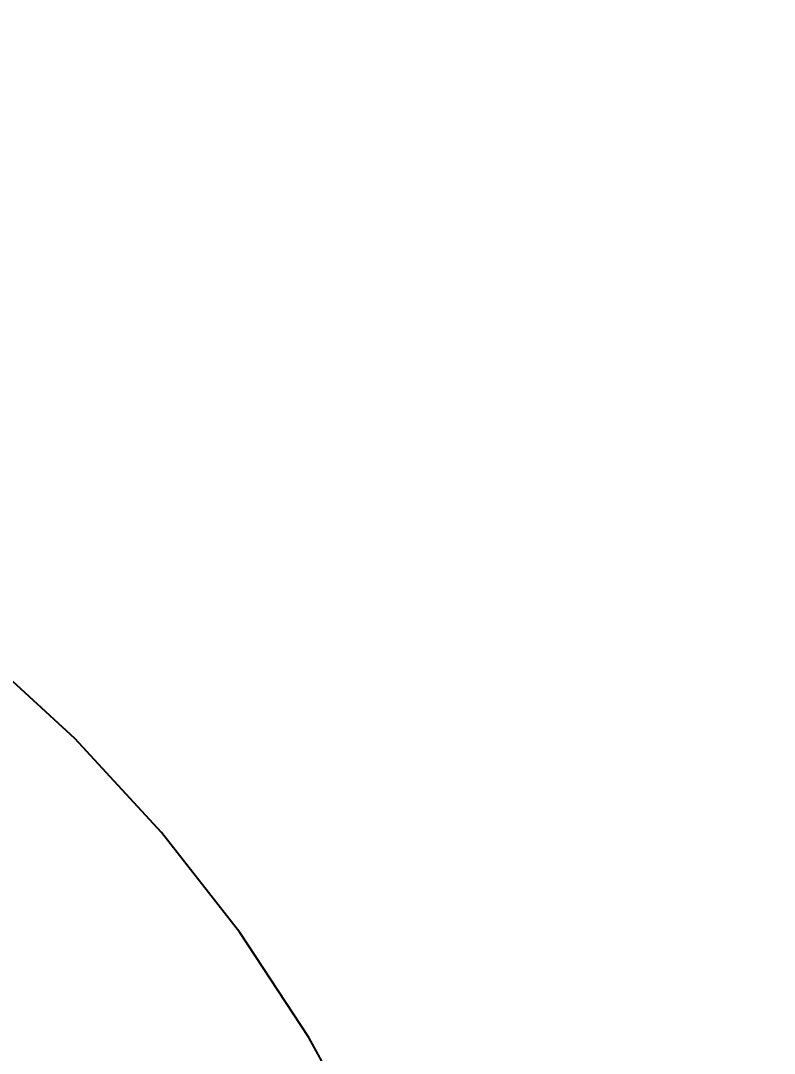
# Model space of a CAD drawing. Extents: x 383425 to 391668, y 6055101 to 6059545.
# Drawn here: x 388343.074 to 388344.577, y 6057649.928 to 6057651.988 of the extents above; entities that cross this region are included whole.
import ezdxf

# ---------------------------------------------------------------- set-up
doc = ezdxf.new("R2010")
doc.units = 0
doc.header["$LTSCALE"] = 5
doc.header["$PDMODE"] = 35
doc.header["$PDSIZE"] = 20
doc.linetypes.add('0', pattern=[1, 1, 0])
doc.layers.get('Defpoints').update_dxf_attribs({"color": 9})
doc.layers.add('F-AR-T', color=190, linetype='Continuous', lineweight=9)
doc.layers.add('T-BUSH', color=110, linetype='0')
doc.styles.add('80CG', font='ARIALN.TTF', dxfattribs={"height": 10})
doc.dimstyles.new('Compass 5 000', dxfattribs={"dimscale": 5, "dimtxt": 9, "dimasz": 2, "dimexe": 0.2, "dimexo": 0.0625, "dimgap": 0.5, "dimtad": 0, "dimtih": 1, "dimtoh": 1, "dimzin": 0, "dimdsep": 46, "dimtxsty": '80CG', "dimcen": 0.1, "dimse1": 1, "dimse2": 1, "dimclrd": 256, "dimclrt": 256, "dimaunit": 1, "dimadec": 4, "dimazin": 0, "dimtfac": 0.06, "dimtofl": 0, "dimtmove": 0, "dimatfit": 1, "dimfxl": 0.2, "dimtolj": 1, "dimtzin": 0, "dimlwd": -1, "dimarcsym": 0})

# ---------------------------------------------------------------- blocks, each defined once
blk = doc.blocks.new('*D47')
at = {"layer": 'Defpoints', "color": 0, "transparency": 16777216}
for p in [(388317.5726, 6057675.1382), (388287.7618, 6057640.4142), (388348.0304, 6057588.6731)]:
    blk.add_point(p, dxfattribs=at)
at = {"layer": 'F-AR-T', "transparency": 16777216}
for p, q in [((388384.3551, 6057630.9845), (388390.869, 6057638.572)), ((388341.5166, 6057581.0857), (388328.7275, 6057566.1888)), ((388328.7275, 6057566.1888), (388318.7275, 6057566.1888))]:
    blk.add_line(p, q, dxfattribs=at)
for points in [[(388383.0906, 6057632.0702), (388385.6197, 6057629.8989), (388377.8413, 6057623.3971)], [(388340.252, 6057582.1713), (388342.7811, 6057580), (388348.0304, 6057588.6731)]]:
    blk.add_solid(points, dxfattribs=at)
at = {"layer": 'F-AR-T', "transparency": 16777216, "insert": (388278.9799, 6057566.1888), "char_height": 10, "attachment_point": 5, "style": '80CG'}
blk.add_mtext('\\A1;Weyerhaeuser\\P45.72 A/R \\PDLO 4508', dxfattribs=at)

msp = doc.modelspace()

# ---------------------------------------------------------------- linework, layer by layer
at = {"layer": 'T-BUSH', "flags": 128}
msp.add_lwpolyline([(388590.9242, 6057397.564, 0.75), (388594.3667, 6057402.4782, 0.75), (388594.1332, 6057409.6996, 0.75), (388589.7987, 6057413.8484, 0.75), (388580.4075, 6057422.8376, 0.75), (388576.0731, 6057426.9864, 0.75), (388569.2102, 6057433.5554, 0.75), (388564.8758, 6057437.7042, 0.75), (388555.4845, 6057446.6933, 0.75), (388551.1501, 6057450.8421, 0.75), (388544.2873, 6057457.4111, 0.75), (388539.9529, 6057461.5599, 0.75), (388530.5616, 6057470.5491, 0.75), (388526.2272, 6057474.6979, 0.75), (388519.3643, 6057481.2669, 0.75), (388515.0299, 6057485.4157, 0.75), (388505.6387, 6057494.4048, 0.75), (388501.3042, 6057498.5536, 0.75), (388494.4414, 6057505.1226, 0.75), (388490.107, 6057509.2714, 0.75), (388480.7157, 6057518.2606, 0.75), (388476.3813, 6057522.4094, 0.75), (388469.5184, 6057528.9784, 0.75), (388465.184, 6057533.1272, 0.75), (388455.7928, 6057542.1163, 0.75), (388451.4583, 6057546.2651, 0.75), (388444.5955, 6057552.8341, 0.75), (388440.2611, 6057556.9829, 0.75), (388430.8698, 6057565.9721, 0.75), (388426.5354, 6057570.1209, 0.75), (388419.6726, 6057576.6899, 0.75), (388415.3381, 6057580.8387, 0.75), (388405.9469, 6057589.8278, 0.75), (388401.6125, 6057593.9766, 0.75), (388394.7496, 6057600.5456, 0.75), (388390.4152, 6057604.6944, 0.75), (388380.9606, 6057613.6169, 0.75), (388376.5917, 6057617.7293, 0.75), (388369.6742, 6057624.2407, 0.75), (388365.3053, 6057628.3532, 0.75), (388355.658, 6057637.0605, 0.75), (388351.0784, 6057640.9371, 0.75), (388343.8274, 6057647.0749, 0.75), (388339.2478, 6057650.9514, 0.75), (388329.3254, 6057659.3505, 0.75), (388324.7458, 6057663.227, 0.75), (388317.4948, 6057669.3649, 0.75), (388312.9152, 6057673.2414, 0.75), (388302.9928, 6057681.6405, 0.75), (388298.4132, 6057685.517, 0.75), (388291.1622, 6057691.6548, 0.75), (388286.5826, 6057695.5314, 0.75), (388276.6601, 6057703.9305, 0.75), (388272.0806, 6057707.807, 0.75), (388264.8295, 6057713.9448, 0.75), (388260.25, 6057717.8213, 0.75), (388250.3275, 6057726.2205, 0.75), (388245.7479, 6057730.097, 0.75), (388238.4969, 6057736.2348, 0.75), (388233.9173, 6057740.1113, 0.75), (388223.9949, 6057748.5104, 0.75), (388219.4153, 6057752.387, 0.75), (388212.1643, 6057758.5248, 0.75), (388207.5847, 6057762.4013, 0.75), (388197.6623, 6057770.8004, 0.75), (388193.0827, 6057774.6769, 0.75), (388185.8317, 6057780.8148, 0.75), (388181.2521, 6057784.6913, 0.75), (388171.3297, 6057793.0904, 0.75), (388166.7501, 6057796.9669, 0.75), (388159.4991, 6057803.1048, 0.75), (388154.9195, 6057806.9813, 0.75), (388144.9971, 6057815.3804, 0.75), (388140.4175, 6057819.2569, 0.75), (388132.6663, 6057825.8181, 0.75)], format="xyb", dxfattribs=at)

# ---------------------------------------------------------------- dimensions: what is measured, and where the dimension line sits
at = {"layer": 'F-AR-T'}
dim = msp.add_linear_dim(base=(388348.0304, 6057588.6731), p1=(388317.5726, 6057675.1382), p2=(388287.7618, 6057640.4142), angle=229.3537, text='Weyerhaeuser\\P45.72 A/R \\PDLO 4508', dimstyle='Compass 5 000', dxfattribs=at)
dim.commit()
dim.dimension.update_dxf_attribs({"geometry": '*D47', "text_midpoint": (388278.9799, 6057566.1888), "dimtype": 161})

doc.saveas('drawing.dxf')
